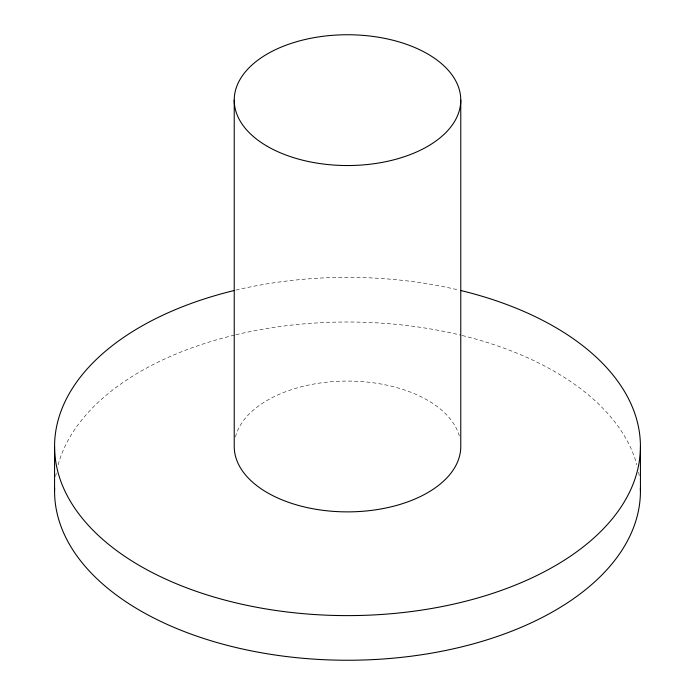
<?xml version="1.0" encoding="UTF-8"?>
<svg xmlns="http://www.w3.org/2000/svg" width="695" height="695" viewBox="0 0 695 695"><rect width="100%" height="100%" fill="white"/><g stroke="black" fill="none" stroke-linecap="round" stroke-linejoin="round"><path stroke-width="0.52" stroke-dasharray="3.48 2.61" d="M55.678 476.423A292.934 169.128 0 0 1 56.408 472.209M58.119 464.851A292.934 169.128 0 0 1 234.867 335.007M235.935 334.747A292.934 169.128 0 0 1 461.193 335.259M462.253 335.52A292.934 169.128 0 0 1 636.881 464.851M638.592 472.209A292.934 169.128 0 0 1 639.322 476.423M235.457 436.877A113.268 65.391 0 0 1 347.5 381.086A113.268 65.391 0 0 1 459.543 436.877M235.935 290.102A292.934 169.128 0 0 1 459.065 290.102"/><path stroke-width="1.04" d="M640.434 446.477L640.434 491.122M460.768 100.141L460.768 446.477A113.268 65.391 0 0 1 347.5 511.876A113.268 65.391 0 0 1 234.232 446.477L234.232 100.141M54.566 446.477L54.566 491.122M640.382 487.994A292.934 169.128 0 0 1 347.5 660.25A292.934 169.128 0 0 1 54.618 487.994M461.193 290.614A292.934 169.128 0 0 1 579.552 549.702A292.934 169.128 0 0 1 115.448 549.702A292.934 169.128 0 0 1 233.807 290.614M267.41 146.384A113.268 65.391 0 0 0 456.91 117.073A113.268 65.391 0 0 0 318.188 36.974A113.268 65.391 0 0 0 267.41 146.384"/></g></svg>
